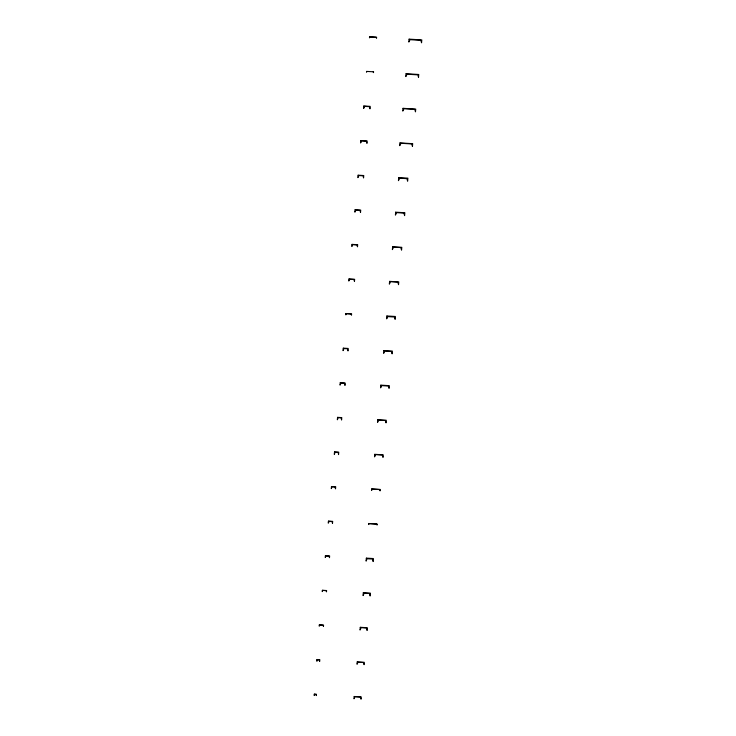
<?xml version="1.0" encoding="UTF-8"?>
<svg xmlns="http://www.w3.org/2000/svg" width="736" height="736" viewBox="0 0 736 736"><rect width="100%" height="100%" fill="white"/><g stroke="black" fill="none" stroke-linecap="round" stroke-linejoin="round"><path stroke-width="1.1" d="M366.914 71.521L366.537 72.202L366.528 71.392L373.584 71.806L373.511 72.616L373.216 71.898M369.564 36.8L369.472 37.84L370.033 36.947L376.087 37.306L376.528 38.254L376.62 37.223L369.564 36.8M360.806 140.585L360.594 142.968L361.661 140.916L366.399 141.229L366.951 143.345L367.154 140.962L360.806 140.585M363.842 105.993L363.63 108.422L364.697 106.361L369.435 106.674L369.978 108.799L370.199 106.37L363.842 105.993M345.966 313.545L345.856 314.842L346.472 313.702L351.026 313.968L351.495 315.174L351.615 313.876L345.966 313.545M349.002 278.953L348.818 281.023L349.674 279.257L353.832 279.487L354.467 281.354L354.651 279.294L349.002 278.953M352.038 244.37L351.854 246.468L352.71 244.702L356.868 244.932L357.503 246.799L357.687 244.702L352.038 244.37M355.083 209.778L354.872 212.17L355.893 210.091L360.014 210.367L360.52 212.502L360.723 210.119L355.083 209.778M358.119 175.196L357.908 177.615L358.929 175.536L363.05 175.821L363.556 177.946L363.768 175.527L358.119 175.196M340.244 382.738L340.032 385.13L341.016 383.033L344.512 383.281L344.972 385.425L345.184 383.033L340.244 382.738M343.28 348.156L343.059 350.649L343.887 348.579L347.392 348.744L347.999 350.934L348.22 348.45L343.28 348.156M319.332 624.882L319.212 626.161L319.847 625.02L323.113 625.232L323.454 626.41L323.564 625.131L319.332 624.882M322.368 590.29L322.248 591.588L322.791 590.456L326.057 590.631L326.49 591.845L326.6 590.539L322.368 590.29M325.404 555.708L325.257 557.437L325.91 555.965L329.001 556.131L329.489 557.686L329.636 555.956L325.404 555.708M328.44 521.116L328.265 523.149L329.176 521.382L332.065 521.594L332.497 523.397L332.681 521.364L328.44 521.116M331.476 486.524L331.301 488.603L332.046 486.864L334.944 486.993L335.533 488.851L335.717 486.781L331.476 486.524M334.521 451.941L334.31 454.36L335.119 452.208L338.21 452.419L338.542 454.609L338.753 452.189L334.521 451.941M337.557 417.349L337.346 419.768L338.284 417.662L341.154 417.864L341.578 420.026L341.789 417.606L337.557 417.349M316.995 659.511L316.848 661.241L317.529 659.925L319.084 659.98L319.672 661.406L319.82 659.677L316.995 659.511M314.309 694.122L314.189 695.465L314.686 694.425L315.836 694.425L316.314 695.584L316.425 694.241L314.309 694.122M399.988 142.913L399.749 145.645L400.973 143.281L411.755 143.934L412.454 146.4L412.694 143.667L399.988 142.913M403.024 108.321L402.776 111.09L404.009 108.726L414.791 109.379L415.49 111.844L415.73 109.075L403.024 108.321M406.06 73.729L405.812 76.572L407.045 74.207L417.827 74.86L418.517 77.326L418.766 74.483L406.06 73.729M409.096 39.146L408.848 42.053L410.072 39.689L420.854 40.342L421.553 42.808L421.811 39.9L409.096 39.146M389.602 281.364L389.353 284.133L390.595 281.686L397.845 282.127L398.535 284.676L398.774 281.906L389.602 281.364M392.638 246.781L392.389 249.596L393.512 247.158L400.77 247.572L401.562 250.139L401.81 247.324L392.638 246.781M395.674 212.189L395.416 215.087L396.658 212.64L403.908 213.081L404.598 215.63L404.855 212.732L395.674 212.189M398.71 177.606L398.443 180.651L399.685 178.204L406.934 178.655L407.624 181.194L407.891 178.149L398.71 177.606M368.681 523.498L368.589 524.538L369.205 523.664L376.666 524.115L377.062 525.044L377.154 524.004L368.681 523.498M371.726 488.916L371.597 490.378L372.232 489.118L379.693 489.569L380.061 490.884L380.19 489.422L371.726 488.916M374.762 454.324L374.541 456.863L375.664 454.636L382.38 455.05L383.005 457.369L383.235 454.83L374.762 454.324M377.798 419.741L377.568 422.344L378.69 420.118L385.416 420.532L386.041 422.85L386.271 420.238L377.798 419.741M380.834 385.149L380.604 387.844L381.726 385.618L388.442 386.032L389.068 388.341L389.307 385.655L380.834 385.149M383.87 350.566L383.631 353.335L384.753 351.109L391.469 351.523L392.104 353.841L392.343 351.063L383.87 350.566M386.915 315.974L386.658 318.835L387.789 316.609L394.505 317.023L395.131 319.341L395.388 316.48L386.915 315.974M354.2 696.486L353.998 698.777L354.954 696.762L360.318 697.047L361.054 699.2L361.256 696.9L354.2 696.486M357.236 661.894L357.034 664.258L357.99 662.234L363.345 662.52L364.09 664.672L364.302 662.317L357.236 661.894M360.272 627.311L360.033 630.044L361.174 627.661L366.528 628.01L367.098 630.458L367.338 627.725L360.272 627.311M363.317 592.719L363.069 595.553L364.2 593.17L369.564 593.52L370.125 595.976L370.374 593.142L363.317 592.719M366.353 558.136L366.086 561.117L367.071 558.762L372.434 559.047L373.152 561.54L373.41 558.55L366.353 558.136"/></g></svg>
